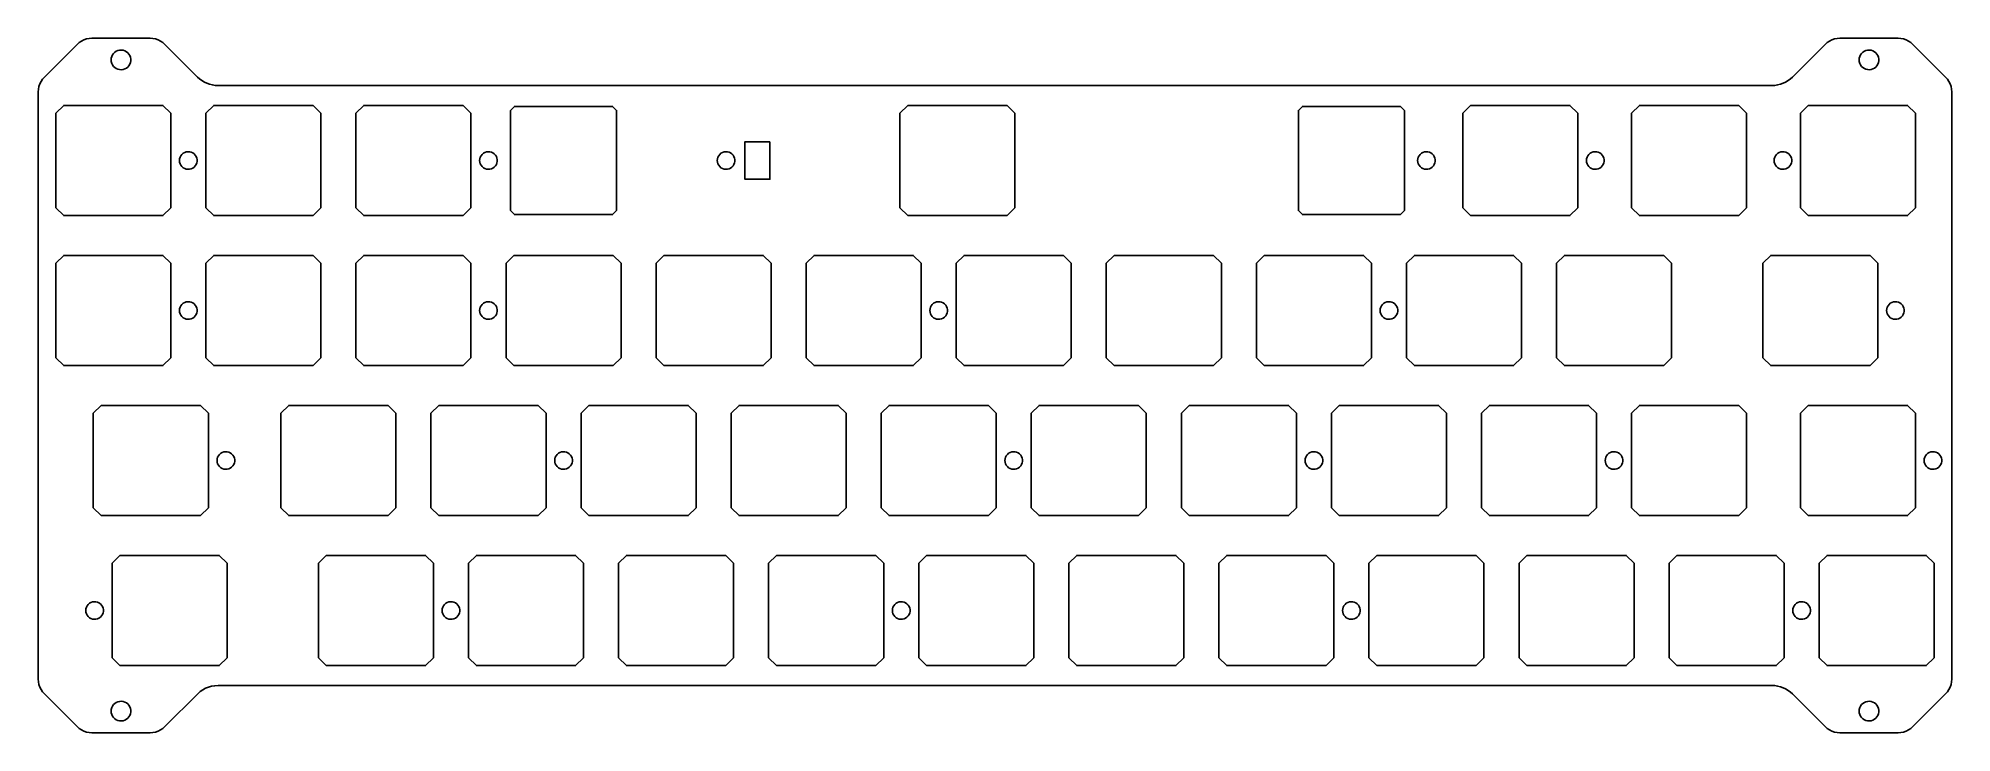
# Model space of a CAD drawing. Header units: millimetres. Extents: x -266 to -23, y 15 to 104.
import ezdxf

# ---------------------------------------------------------------- set-up
doc = ezdxf.new("R2010")
doc.units = ezdxf.units.MM
doc.layers.get('0').update_dxf_attribs({"linetype": 'CONTINUOUS'})

msp = doc.modelspace()

# ---------------------------------------------------------------- linework, layer by layer
for points in [[(-37.895962, 15.522401), (-37.552779, 15.454136), (-37.203622, 15.43125), (-29.833878, 15.43125), (-29.484721, 15.454137), (-29.141538, 15.522402), (-28.810202, 15.634876), (-28.49638, 15.789636), (-28.205443, 15.984032), (-27.942367, 16.214739), (-23.802239, 20.354867), (-23.571531, 20.617942), (-23.377135, 20.908879), (-23.222375, 21.222701), (-23.109901, 21.554038), (-23.041636, 21.897221), (-23.01875, 22.246378), (-23.01875, 96.816122), (-23.041637, 97.165279), (-23.109902, 97.508462), (-23.222376, 97.839798), (-23.377136, 98.15362), (-23.571532, 98.444557), (-23.802239, 98.707633), (-27.942367, 102.847761), (-28.205442, 103.078469), (-28.496379, 103.272865), (-28.810201, 103.427625), (-29.141538, 103.540099), (-29.484721, 103.608364), (-29.833878, 103.63125), (-37.203622, 103.63125), (-37.552778, 103.608362), (-37.895959, 103.540095), (-38.227293, 103.427618), (-38.541111, 103.272854), (-38.832043, 103.078452), (-39.095133, 102.847761), (-43.235261, 98.707633), (-43.502481, 98.465432), (-43.792154, 98.25059), (-44.101491, 98.065176), (-44.427513, 97.910976), (-44.767078, 97.789473), (-45.116918, 97.70184), (-45.473664, 97.648919), (-45.833878, 97.63125), (-243.091122, 97.63125), (-243.451337, 97.648939), (-243.808083, 97.701852), (-244.157924, 97.789479), (-244.497492, 97.910976), (-244.823515, 98.065173), (-245.132853, 98.250584), (-245.422527, 98.465425), (-245.689739, 98.707633), (-249.829867, 102.847761), (-250.092938, 103.078475), (-250.383873, 103.272875), (-250.697696, 103.427634), (-251.029034, 103.540105), (-251.372219, 103.608363), (-251.721378, 103.63125), (-259.091122, 103.63125), (-259.44028, 103.608363), (-259.783465, 103.5401), (-260.114804, 103.427629), (-260.428629, 103.272874), (-260.719571, 103.078483), (-260.982633, 102.847761), (-265.122761, 98.707633), (-265.353475, 98.444562), (-265.547875, 98.153627), (-265.702634, 97.839804), (-265.815105, 97.508466), (-265.883363, 97.165281), (-265.90625, 96.816122), (-265.90625, 22.246378), (-265.883363, 21.89722), (-265.8151, 21.554035), (-265.702629, 21.222696), (-265.547874, 20.908871), (-265.353483, 20.617929), (-265.122761, 20.354867), (-260.982633, 16.214739), (-260.719562, 15.984025), (-260.428627, 15.789625), (-260.114804, 15.634866), (-259.783466, 15.522395), (-259.440281, 15.454137), (-259.091122, 15.43125), (-251.721378, 15.43125), (-251.37222, 15.454137), (-251.029035, 15.5224), (-250.697696, 15.634871), (-250.383871, 15.789626), (-250.092929, 15.984017), (-249.829867, 16.214739), (-245.657711, 20.386895), (-245.352114, 20.653686), (-245.018978, 20.885175), (-244.662361, 21.078542), (-244.286607, 21.231434), (-243.896293, 21.341986), (-243.496173, 21.408853), (-243.091122, 21.43125), (-45.833878, 21.43125), (-45.473665, 21.413552), (-45.116922, 21.360633), (-44.767083, 21.273002), (-44.427518, 21.151503), (-44.101497, 20.997307), (-43.792159, 20.811898), (-43.502484, 20.597061), (-43.235261, 20.354867), (-39.095133, 16.214739), (-38.832058, 15.984031), (-38.541121, 15.789635), (-38.227299, 15.634875)], [(-255.128227, 99.66259), (-255.350297, 99.632509), (-255.57417, 99.642563), (-255.792649, 99.692429), (-255.998714, 99.780506), (-256.18574, 99.903961), (-256.347717, 100.058827), (-256.479439, 100.240126), (-256.576672, 100.442031), (-256.63629, 100.658054), (-256.656378, 100.88125), (-256.63629, 101.104446), (-256.576672, 101.320469), (-256.479439, 101.522374), (-256.347717, 101.703673), (-256.18574, 101.858539), (-255.998714, 101.981994), (-255.792649, 102.070071), (-255.57417, 102.119937), (-255.350297, 102.129991), (-255.128227, 102.09991), (-254.915097, 102.03066), (-254.717757, 101.924467), (-254.54255, 101.784744), (-254.395107, 101.615982), (-254.280167, 101.423605), (-254.201424, 101.213796), (-254.16141, 100.993299), (-254.16141, 100.769201), (-254.201424, 100.548704), (-254.280167, 100.338895), (-254.395107, 100.146518), (-254.54255, 99.977756), (-254.717757, 99.838033), (-254.915097, 99.73184)], [(-33.240727, 99.66259), (-33.462797, 99.632509), (-33.68667, 99.642563), (-33.905149, 99.692429), (-34.111214, 99.780506), (-34.29824, 99.903961), (-34.460217, 100.058827), (-34.591939, 100.240126), (-34.689172, 100.442031), (-34.74879, 100.658054), (-34.768878, 100.88125), (-34.74879, 101.104446), (-34.689172, 101.320469), (-34.591939, 101.522374), (-34.460217, 101.703673), (-34.29824, 101.858539), (-34.111214, 101.981994), (-33.905149, 102.070071), (-33.68667, 102.119937), (-33.462797, 102.129991), (-33.240727, 102.09991), (-33.027597, 102.03066), (-32.830257, 101.924467), (-32.65505, 101.784744), (-32.507607, 101.615982), (-32.392667, 101.423605), (-32.313924, 101.213796), (-32.27391, 100.993299), (-32.27391, 100.769201), (-32.313924, 100.548704), (-32.392667, 100.338895), (-32.507607, 100.146518), (-32.65505, 99.977756), (-32.830257, 99.838033), (-33.027597, 99.73184)], [(-249.08125, 82.10625), (-250.08125, 81.10625), (-262.68125, 81.10625), (-263.68125, 82.10625), (-263.68125, 94.10625), (-262.68125, 95.10625), (-250.08125, 95.10625), (-249.08125, 94.10625)], [(-230.03125, 82.10625), (-231.03125, 81.10625), (-243.63125, 81.10625), (-244.63125, 82.10625), (-244.63125, 94.10625), (-243.63125, 95.10625), (-231.03125, 95.10625), (-230.03125, 94.10625)], [(-210.98125, 82.10625), (-211.98125, 81.10625), (-224.58125, 81.10625), (-225.58125, 82.10625), (-225.58125, 94.10625), (-224.58125, 95.10625), (-211.98125, 95.10625), (-210.98125, 94.10625)], [(-192.5005, 81.74275), (-193.0005, 81.23575), (-205.4625, 81.23575), (-205.9625, 81.74275), (-205.9625, 94.46975), (-205.4555, 94.97675), (-193.0075, 94.97675), (-192.5005, 94.46975)], [(-141.925, 82.10625), (-142.925, 81.10625), (-155.525, 81.10625), (-156.525, 82.10625), (-156.525, 94.10625), (-155.525, 95.10625), (-142.925, 95.10625), (-141.925, 94.10625)], [(-92.4875, 81.74275), (-92.9945, 81.23575), (-105.4425, 81.23575), (-105.9495, 81.74275), (-105.9495, 94.46975), (-105.4425, 94.97675), (-92.9945, 94.97675), (-92.4875, 94.46975)], [(-70.4875, 82.10625), (-71.4875, 81.10625), (-84.0875, 81.10625), (-85.0875, 82.10625), (-85.0875, 94.10625), (-84.0875, 95.10625), (-71.4875, 95.10625), (-70.4875, 94.10625)], [(-49.05625, 82.10625), (-50.05625, 81.10625), (-62.65625, 81.10625), (-63.65625, 82.10625), (-63.65625, 94.10625), (-62.65625, 95.10625), (-50.05625, 95.10625), (-49.05625, 94.10625)], [(-27.625, 82.10625), (-28.625, 81.10625), (-41.225, 81.10625), (-42.225, 82.10625), (-42.225, 94.10625), (-41.225, 95.10625), (-28.625, 95.10625), (-27.625, 94.10625)], [(-173.0375, 90.4875), (-173.0375, 85.725), (-176.2125, 85.725), (-176.2125, 90.4875)], [(-246.696497, 86.995144), (-246.909662, 86.984989), (-247.120897, 87.01536), (-247.322567, 87.085159), (-247.507382, 87.191862), (-247.668665, 87.331614), (-247.800584, 87.499363), (-247.898373, 87.689047), (-247.958496, 87.893809), (-247.978782, 88.10625), (-247.958496, 88.318691), (-247.898373, 88.523453), (-247.800584, 88.713137), (-247.668665, 88.880886), (-247.507382, 89.020638), (-247.322567, 89.127341), (-247.120897, 89.19714), (-246.909662, 89.227511), (-246.696497, 89.217356), (-246.489106, 89.167044), (-246.294984, 89.078391), (-246.121148, 88.954603), (-245.97388, 88.800153), (-245.858504, 88.620624), (-245.779188, 88.422504), (-245.738801, 88.212953), (-245.738801, 87.999547), (-245.779188, 87.789996), (-245.858504, 87.591876), (-245.97388, 87.412347), (-246.121148, 87.257897), (-246.294984, 87.134109), (-246.489106, 87.045456)], [(-208.596497, 86.995144), (-208.809662, 86.984989), (-209.020897, 87.01536), (-209.222567, 87.085159), (-209.407382, 87.191862), (-209.568665, 87.331614), (-209.700584, 87.499363), (-209.798373, 87.689047), (-209.858496, 87.893809), (-209.878782, 88.10625), (-209.858496, 88.318691), (-209.798373, 88.523453), (-209.700584, 88.713137), (-209.568665, 88.880886), (-209.407382, 89.020638), (-209.222567, 89.127341), (-209.020897, 89.19714), (-208.809662, 89.227511), (-208.596497, 89.217356), (-208.389106, 89.167044), (-208.194984, 89.078391), (-208.021148, 88.954603), (-207.87388, 88.800153), (-207.758504, 88.620624), (-207.679188, 88.422504), (-207.638801, 88.212953), (-207.638801, 87.999547), (-207.679188, 87.789996), (-207.758504, 87.591876), (-207.87388, 87.412347), (-208.021148, 87.257897), (-208.194984, 87.134109), (-208.389106, 87.045456)], [(-178.433997, 86.995144), (-178.647162, 86.984989), (-178.858397, 87.01536), (-179.060067, 87.085159), (-179.244882, 87.191862), (-179.406165, 87.331614), (-179.538084, 87.499363), (-179.635873, 87.689047), (-179.695996, 87.893809), (-179.716282, 88.10625), (-179.695996, 88.318691), (-179.635873, 88.523453), (-179.538084, 88.713137), (-179.406165, 88.880886), (-179.244882, 89.020638), (-179.060067, 89.127341), (-178.858397, 89.19714), (-178.647162, 89.227511), (-178.433997, 89.217356), (-178.226606, 89.167044), (-178.032484, 89.078391), (-177.858648, 88.954603), (-177.71138, 88.800153), (-177.596004, 88.620624), (-177.516688, 88.422504), (-177.476301, 88.212953), (-177.476301, 87.999547), (-177.516688, 87.789996), (-177.596004, 87.591876), (-177.71138, 87.412347), (-177.858648, 87.257897), (-178.032484, 87.134109), (-178.226606, 87.045456)], [(-89.533997, 86.995144), (-89.747162, 86.984989), (-89.958397, 87.01536), (-90.160067, 87.085159), (-90.344882, 87.191862), (-90.506165, 87.331614), (-90.638084, 87.499363), (-90.735873, 87.689047), (-90.795996, 87.893809), (-90.816282, 88.10625), (-90.795996, 88.318691), (-90.735873, 88.523453), (-90.638084, 88.713137), (-90.506165, 88.880886), (-90.344882, 89.020638), (-90.160067, 89.127341), (-89.958397, 89.19714), (-89.747162, 89.227511), (-89.533997, 89.217356), (-89.326606, 89.167044), (-89.132484, 89.078391), (-88.958648, 88.954603), (-88.81138, 88.800153), (-88.696004, 88.620624), (-88.616688, 88.422504), (-88.576301, 88.212953), (-88.576301, 87.999547), (-88.616688, 87.789996), (-88.696004, 87.591876), (-88.81138, 87.412347), (-88.958648, 87.257897), (-89.132484, 87.134109), (-89.326606, 87.045456)], [(-68.102747, 86.995144), (-68.315912, 86.984989), (-68.527147, 87.01536), (-68.728817, 87.085159), (-68.913632, 87.191862), (-69.074915, 87.331614), (-69.206834, 87.499363), (-69.304623, 87.689047), (-69.364746, 87.893809), (-69.385032, 88.10625), (-69.364746, 88.318691), (-69.304623, 88.523453), (-69.206834, 88.713137), (-69.074915, 88.880886), (-68.913632, 89.020638), (-68.728817, 89.127341), (-68.527147, 89.19714), (-68.315912, 89.227511), (-68.102747, 89.217356), (-67.895356, 89.167044), (-67.701234, 89.078391), (-67.527398, 88.954603), (-67.38013, 88.800153), (-67.264754, 88.620624), (-67.185438, 88.422504), (-67.145051, 88.212953), (-67.145051, 87.999547), (-67.185438, 87.789996), (-67.264754, 87.591876), (-67.38013, 87.412347), (-67.527398, 87.257897), (-67.701234, 87.134109), (-67.895356, 87.045456)], [(-44.290247, 86.995144), (-44.503412, 86.984989), (-44.714647, 87.01536), (-44.916317, 87.085159), (-45.101132, 87.191862), (-45.262415, 87.331614), (-45.394334, 87.499363), (-45.492123, 87.689047), (-45.552246, 87.893809), (-45.572532, 88.10625), (-45.552246, 88.318691), (-45.492123, 88.523453), (-45.394334, 88.713137), (-45.262415, 88.880886), (-45.101132, 89.020638), (-44.916317, 89.127341), (-44.714647, 89.19714), (-44.503412, 89.227511), (-44.290247, 89.217356), (-44.082856, 89.167044), (-43.888734, 89.078391), (-43.714898, 88.954603), (-43.56763, 88.800153), (-43.452254, 88.620624), (-43.372938, 88.422504), (-43.332551, 88.212953), (-43.332551, 87.999547), (-43.372938, 87.789996), (-43.452254, 87.591876), (-43.56763, 87.412347), (-43.714898, 87.257897), (-43.888734, 87.134109), (-44.082856, 87.045456)], [(-249.08125, 63.05625), (-250.08125, 62.05625), (-262.68125, 62.05625), (-263.68125, 63.05625), (-263.68125, 75.05625), (-262.68125, 76.05625), (-250.08125, 76.05625), (-249.08125, 75.05625)], [(-230.03125, 63.05625), (-231.03125, 62.05625), (-243.63125, 62.05625), (-244.63125, 63.05625), (-244.63125, 75.05625), (-243.63125, 76.05625), (-231.03125, 76.05625), (-230.03125, 75.05625)], [(-210.98125, 63.05625), (-211.98125, 62.05625), (-224.58125, 62.05625), (-225.58125, 63.05625), (-225.58125, 75.05625), (-224.58125, 76.05625), (-211.98125, 76.05625), (-210.98125, 75.05625)], [(-191.93125, 63.05625), (-192.93125, 62.05625), (-205.53125, 62.05625), (-206.53125, 63.05625), (-206.53125, 75.05625), (-205.53125, 76.05625), (-192.93125, 76.05625), (-191.93125, 75.05625)], [(-172.88125, 63.05625), (-173.88125, 62.05625), (-186.48125, 62.05625), (-187.48125, 63.05625), (-187.48125, 75.05625), (-186.48125, 76.05625), (-173.88125, 76.05625), (-172.88125, 75.05625)], [(-153.83125, 63.05625), (-154.83125, 62.05625), (-167.43125, 62.05625), (-168.43125, 63.05625), (-168.43125, 75.05625), (-167.43125, 76.05625), (-154.83125, 76.05625), (-153.83125, 75.05625)], [(-134.78125, 63.05625), (-135.78125, 62.05625), (-148.38125, 62.05625), (-149.38125, 63.05625), (-149.38125, 75.05625), (-148.38125, 76.05625), (-135.78125, 76.05625), (-134.78125, 75.05625)], [(-115.73125, 63.05625), (-116.73125, 62.05625), (-129.33125, 62.05625), (-130.33125, 63.05625), (-130.33125, 75.05625), (-129.33125, 76.05625), (-116.73125, 76.05625), (-115.73125, 75.05625)], [(-96.68125, 63.05625), (-97.68125, 62.05625), (-110.28125, 62.05625), (-111.28125, 63.05625), (-111.28125, 75.05625), (-110.28125, 76.05625), (-97.68125, 76.05625), (-96.68125, 75.05625)], [(-77.63125, 63.05625), (-78.63125, 62.05625), (-91.23125, 62.05625), (-92.23125, 63.05625), (-92.23125, 75.05625), (-91.23125, 76.05625), (-78.63125, 76.05625), (-77.63125, 75.05625)], [(-58.58125, 63.05625), (-59.58125, 62.05625), (-72.18125, 62.05625), (-73.18125, 63.05625), (-73.18125, 75.05625), (-72.18125, 76.05625), (-59.58125, 76.05625), (-58.58125, 75.05625)], [(-32.3875, 63.05625), (-33.3875, 62.05625), (-45.9875, 62.05625), (-46.9875, 63.05625), (-46.9875, 75.05625), (-45.9875, 76.05625), (-33.3875, 76.05625), (-32.3875, 75.05625)], [(-246.696497, 67.945144), (-246.909662, 67.934989), (-247.120897, 67.96536), (-247.322567, 68.035159), (-247.507382, 68.141862), (-247.668665, 68.281614), (-247.800584, 68.449363), (-247.898373, 68.639047), (-247.958496, 68.843809), (-247.978782, 69.05625), (-247.958496, 69.268691), (-247.898373, 69.473453), (-247.800584, 69.663137), (-247.668665, 69.830886), (-247.507382, 69.970638), (-247.322567, 70.077341), (-247.120897, 70.14714), (-246.909662, 70.177511), (-246.696497, 70.167356), (-246.489106, 70.117044), (-246.294984, 70.028391), (-246.121148, 69.904603), (-245.97388, 69.750153), (-245.858504, 69.570624), (-245.779188, 69.372504), (-245.738801, 69.162953), (-245.738801, 68.949547), (-245.779188, 68.739996), (-245.858504, 68.541876), (-245.97388, 68.362347), (-246.121148, 68.207897), (-246.294984, 68.084109), (-246.489106, 67.995456)], [(-208.596497, 67.945144), (-208.809662, 67.934989), (-209.020897, 67.96536), (-209.222567, 68.035159), (-209.407382, 68.141862), (-209.568665, 68.281614), (-209.700584, 68.449363), (-209.798373, 68.639047), (-209.858496, 68.843809), (-209.878782, 69.05625), (-209.858496, 69.268691), (-209.798373, 69.473453), (-209.700584, 69.663137), (-209.568665, 69.830886), (-209.407382, 69.970638), (-209.222567, 70.077341), (-209.020897, 70.14714), (-208.809662, 70.177511), (-208.596497, 70.167356), (-208.389106, 70.117044), (-208.194984, 70.028391), (-208.021148, 69.904603), (-207.87388, 69.750153), (-207.758504, 69.570624), (-207.679188, 69.372504), (-207.638801, 69.162953), (-207.638801, 68.949547), (-207.679188, 68.739996), (-207.758504, 68.541876), (-207.87388, 68.362347), (-208.021148, 68.207897), (-208.194984, 68.084109), (-208.389106, 67.995456)], [(-151.446497, 67.945144), (-151.659662, 67.934989), (-151.870897, 67.96536), (-152.072567, 68.035159), (-152.257382, 68.141862), (-152.418665, 68.281614), (-152.550584, 68.449363), (-152.648373, 68.639047), (-152.708496, 68.843809), (-152.728782, 69.05625), (-152.708496, 69.268691), (-152.648373, 69.473453), (-152.550584, 69.663137), (-152.418665, 69.830886), (-152.257382, 69.970638), (-152.072567, 70.077341), (-151.870897, 70.14714), (-151.659662, 70.177511), (-151.446497, 70.167356), (-151.239106, 70.117044), (-151.044984, 70.028391), (-150.871148, 69.904603), (-150.72388, 69.750153), (-150.608504, 69.570624), (-150.529188, 69.372504), (-150.488801, 69.162953), (-150.488801, 68.949547), (-150.529188, 68.739996), (-150.608504, 68.541876), (-150.72388, 68.362347), (-150.871148, 68.207897), (-151.044984, 68.084109), (-151.239106, 67.995456)], [(-94.296497, 67.945144), (-94.509662, 67.934989), (-94.720897, 67.96536), (-94.922567, 68.035159), (-95.107382, 68.141862), (-95.268665, 68.281614), (-95.400584, 68.449363), (-95.498373, 68.639047), (-95.558496, 68.843809), (-95.578782, 69.05625), (-95.558496, 69.268691), (-95.498373, 69.473453), (-95.400584, 69.663137), (-95.268665, 69.830886), (-95.107382, 69.970638), (-94.922567, 70.077341), (-94.720897, 70.14714), (-94.509662, 70.177511), (-94.296497, 70.167356), (-94.089106, 70.117044), (-93.894984, 70.028391), (-93.721148, 69.904603), (-93.57388, 69.750153), (-93.458504, 69.570624), (-93.379188, 69.372504), (-93.338801, 69.162953), (-93.338801, 68.949547), (-93.379188, 68.739996), (-93.458504, 68.541876), (-93.57388, 68.362347), (-93.721148, 68.207897), (-93.894984, 68.084109), (-94.089106, 67.995456)], [(-30.002747, 67.945144), (-30.215912, 67.934989), (-30.427147, 67.96536), (-30.628817, 68.035159), (-30.813632, 68.141862), (-30.974915, 68.281614), (-31.106834, 68.449363), (-31.204623, 68.639047), (-31.264746, 68.843809), (-31.285032, 69.05625), (-31.264746, 69.268691), (-31.204623, 69.473453), (-31.106834, 69.663137), (-30.974915, 69.830886), (-30.813632, 69.970638), (-30.628817, 70.077341), (-30.427147, 70.14714), (-30.215912, 70.177511), (-30.002747, 70.167356), (-29.795356, 70.117044), (-29.601234, 70.028391), (-29.427398, 69.904603), (-29.28013, 69.750153), (-29.164754, 69.570624), (-29.085438, 69.372504), (-29.045051, 69.162953), (-29.045051, 68.949547), (-29.085438, 68.739996), (-29.164754, 68.541876), (-29.28013, 68.362347), (-29.427398, 68.207897), (-29.601234, 68.084109), (-29.795356, 67.995456)], [(-244.31875, 44.00625), (-245.31875, 43.00625), (-257.91875, 43.00625), (-258.91875, 44.00625), (-258.91875, 56.00625), (-257.91875, 57.00625), (-245.31875, 57.00625), (-244.31875, 56.00625)], [(-220.50625, 44.00625), (-221.50625, 43.00625), (-234.10625, 43.00625), (-235.10625, 44.00625), (-235.10625, 56.00625), (-234.10625, 57.00625), (-221.50625, 57.00625), (-220.50625, 56.00625)], [(-201.45625, 44.00625), (-202.45625, 43.00625), (-215.05625, 43.00625), (-216.05625, 44.00625), (-216.05625, 56.00625), (-215.05625, 57.00625), (-202.45625, 57.00625), (-201.45625, 56.00625)], [(-182.40625, 44.00625), (-183.40625, 43.00625), (-196.00625, 43.00625), (-197.00625, 44.00625), (-197.00625, 56.00625), (-196.00625, 57.00625), (-183.40625, 57.00625), (-182.40625, 56.00625)], [(-163.35625, 44.00625), (-164.35625, 43.00625), (-176.95625, 43.00625), (-177.95625, 44.00625), (-177.95625, 56.00625), (-176.95625, 57.00625), (-164.35625, 57.00625), (-163.35625, 56.00625)], [(-144.30625, 44.00625), (-145.30625, 43.00625), (-157.90625, 43.00625), (-158.90625, 44.00625), (-158.90625, 56.00625), (-157.90625, 57.00625), (-145.30625, 57.00625), (-144.30625, 56.00625)], [(-125.25625, 44.00625), (-126.25625, 43.00625), (-138.85625, 43.00625), (-139.85625, 44.00625), (-139.85625, 56.00625), (-138.85625, 57.00625), (-126.25625, 57.00625), (-125.25625, 56.00625)], [(-106.20625, 44.00625), (-107.20625, 43.00625), (-119.80625, 43.00625), (-120.80625, 44.00625), (-120.80625, 56.00625), (-119.80625, 57.00625), (-107.20625, 57.00625), (-106.20625, 56.00625)], [(-87.15625, 44.00625), (-88.15625, 43.00625), (-100.75625, 43.00625), (-101.75625, 44.00625), (-101.75625, 56.00625), (-100.75625, 57.00625), (-88.15625, 57.00625), (-87.15625, 56.00625)], [(-68.10625, 44.00625), (-69.10625, 43.00625), (-81.70625, 43.00625), (-82.70625, 44.00625), (-82.70625, 56.00625), (-81.70625, 57.00625), (-69.10625, 57.00625), (-68.10625, 56.00625)], [(-49.05625, 44.00625), (-50.05625, 43.00625), (-62.65625, 43.00625), (-63.65625, 44.00625), (-63.65625, 56.00625), (-62.65625, 57.00625), (-50.05625, 57.00625), (-49.05625, 56.00625)], [(-27.625, 44.00625), (-28.625, 43.00625), (-41.225, 43.00625), (-42.225, 44.00625), (-42.225, 56.00625), (-41.225, 57.00625), (-28.625, 57.00625), (-27.625, 56.00625)], [(-241.933997, 48.895144), (-242.147162, 48.884989), (-242.358397, 48.91536), (-242.560067, 48.985159), (-242.744882, 49.091862), (-242.906165, 49.231614), (-243.038084, 49.399363), (-243.135873, 49.589047), (-243.195996, 49.793809), (-243.216282, 50.00625), (-243.195996, 50.218691), (-243.135873, 50.423453), (-243.038084, 50.613137), (-242.906165, 50.780886), (-242.744882, 50.920638), (-242.560067, 51.027341), (-242.358397, 51.09714), (-242.147162, 51.127511), (-241.933997, 51.117356), (-241.726606, 51.067044), (-241.532484, 50.978391), (-241.358648, 50.854603), (-241.21138, 50.700153), (-241.096004, 50.520624), (-241.016688, 50.322504), (-240.976301, 50.112953), (-240.976301, 49.899547), (-241.016688, 49.689996), (-241.096004, 49.491876), (-241.21138, 49.312347), (-241.358648, 49.157897), (-241.532484, 49.034109), (-241.726606, 48.945456)], [(-199.071497, 48.895144), (-199.284662, 48.884989), (-199.495897, 48.91536), (-199.697567, 48.985159), (-199.882382, 49.091862), (-200.043665, 49.231614), (-200.175584, 49.399363), (-200.273373, 49.589047), (-200.333496, 49.793809), (-200.353782, 50.00625), (-200.333496, 50.218691), (-200.273373, 50.423453), (-200.175584, 50.613137), (-200.043665, 50.780886), (-199.882382, 50.920638), (-199.697567, 51.027341), (-199.495897, 51.09714), (-199.284662, 51.127511), (-199.071497, 51.117356), (-198.864106, 51.067044), (-198.669984, 50.978391), (-198.496148, 50.854603), (-198.34888, 50.700153), (-198.233504, 50.520624), (-198.154188, 50.322504), (-198.113801, 50.112953), (-198.113801, 49.899547), (-198.154188, 49.689996), (-198.233504, 49.491876), (-198.34888, 49.312347), (-198.496148, 49.157897), (-198.669984, 49.034109), (-198.864106, 48.945456)], [(-141.921497, 48.895144), (-142.134662, 48.884989), (-142.345897, 48.91536), (-142.547567, 48.985159), (-142.732382, 49.091862), (-142.893665, 49.231614), (-143.025584, 49.399363), (-143.123373, 49.589047), (-143.183496, 49.793809), (-143.203782, 50.00625), (-143.183496, 50.218691), (-143.123373, 50.423453), (-143.025584, 50.613137), (-142.893665, 50.780886), (-142.732382, 50.920638), (-142.547567, 51.027341), (-142.345897, 51.09714), (-142.134662, 51.127511), (-141.921497, 51.117356), (-141.714106, 51.067044), (-141.519984, 50.978391), (-141.346148, 50.854603), (-141.19888, 50.700153), (-141.083504, 50.520624), (-141.004188, 50.322504), (-140.963801, 50.112953), (-140.963801, 49.899547), (-141.004188, 49.689996), (-141.083504, 49.491876), (-141.19888, 49.312347), (-141.346148, 49.157897), (-141.519984, 49.034109), (-141.714106, 48.945456)], [(-103.821497, 48.895144), (-104.034662, 48.884989), (-104.245897, 48.91536), (-104.447567, 48.985159), (-104.632382, 49.091862), (-104.793665, 49.231614), (-104.925584, 49.399363), (-105.023373, 49.589047), (-105.083496, 49.793809), (-105.103782, 50.00625), (-105.083496, 50.218691), (-105.023373, 50.423453), (-104.925584, 50.613137), (-104.793665, 50.780886), (-104.632382, 50.920638), (-104.447567, 51.027341), (-104.245897, 51.09714), (-104.034662, 51.127511), (-103.821497, 51.117356), (-103.614106, 51.067044), (-103.419984, 50.978391), (-103.246148, 50.854603), (-103.09888, 50.700153), (-102.983504, 50.520624), (-102.904188, 50.322504), (-102.863801, 50.112953), (-102.863801, 49.899547), (-102.904188, 49.689996), (-102.983504, 49.491876), (-103.09888, 49.312347), (-103.246148, 49.157897), (-103.419984, 49.034109), (-103.614106, 48.945456)], [(-65.721497, 48.895144), (-65.934662, 48.884989), (-66.145897, 48.91536), (-66.347567, 48.985159), (-66.532382, 49.091862), (-66.693665, 49.231614), (-66.825584, 49.399363), (-66.923373, 49.589047), (-66.983496, 49.793809), (-67.003782, 50.00625), (-66.983496, 50.218691), (-66.923373, 50.423453), (-66.825584, 50.613137), (-66.693665, 50.780886), (-66.532382, 50.920638), (-66.347567, 51.027341), (-66.145897, 51.09714), (-65.934662, 51.127511), (-65.721497, 51.117356), (-65.514106, 51.067044), (-65.319984, 50.978391), (-65.146148, 50.854603), (-64.99888, 50.700153), (-64.883504, 50.520624), (-64.804188, 50.322504), (-64.763801, 50.112953), (-64.763801, 49.899547), (-64.804188, 49.689996), (-64.883504, 49.491876), (-64.99888, 49.312347), (-65.146148, 49.157897), (-65.319984, 49.034109), (-65.514106, 48.945456)], [(-25.240247, 48.895144), (-25.453412, 48.884989), (-25.664647, 48.91536), (-25.866317, 48.985159), (-26.051132, 49.091862), (-26.212415, 49.231614), (-26.344334, 49.399363), (-26.442123, 49.589047), (-26.502246, 49.793809), (-26.522532, 50.00625), (-26.502246, 50.218691), (-26.442123, 50.423453), (-26.344334, 50.613137), (-26.212415, 50.780886), (-26.051132, 50.920638), (-25.866317, 51.027341), (-25.664647, 51.09714), (-25.453412, 51.127511), (-25.240247, 51.117356), (-25.032856, 51.067044), (-24.838734, 50.978391), (-24.664898, 50.854603), (-24.51763, 50.700153), (-24.402254, 50.520624), (-24.322938, 50.322504), (-24.282551, 50.112953), (-24.282551, 49.899547), (-24.322938, 49.689996), (-24.402254, 49.491876), (-24.51763, 49.312347), (-24.664898, 49.157897), (-24.838734, 49.034109), (-25.032856, 48.945456)], [(-241.9375, 24.95625), (-242.9375, 23.95625), (-255.5375, 23.95625), (-256.5375, 24.95625), (-256.5375, 36.95625), (-255.5375, 37.95625), (-242.9375, 37.95625), (-241.9375, 36.95625)], [(-215.74375, 24.95625), (-216.74375, 23.95625), (-229.34375, 23.95625), (-230.34375, 24.95625), (-230.34375, 36.95625), (-229.34375, 37.95625), (-216.74375, 37.95625), (-215.74375, 36.95625)], [(-196.69375, 24.95625), (-197.69375, 23.95625), (-210.29375, 23.95625), (-211.29375, 24.95625), (-211.29375, 36.95625), (-210.29375, 37.95625), (-197.69375, 37.95625), (-196.69375, 36.95625)], [(-177.64375, 24.95625), (-178.64375, 23.95625), (-191.24375, 23.95625), (-192.24375, 24.95625), (-192.24375, 36.95625), (-191.24375, 37.95625), (-178.64375, 37.95625), (-177.64375, 36.95625)], [(-158.59375, 24.95625), (-159.59375, 23.95625), (-172.19375, 23.95625), (-173.19375, 24.95625), (-173.19375, 36.95625), (-172.19375, 37.95625), (-159.59375, 37.95625), (-158.59375, 36.95625)], [(-139.54375, 24.95625), (-140.54375, 23.95625), (-153.14375, 23.95625), (-154.14375, 24.95625), (-154.14375, 36.95625), (-153.14375, 37.95625), (-140.54375, 37.95625), (-139.54375, 36.95625)], [(-120.49375, 24.95625), (-121.49375, 23.95625), (-134.09375, 23.95625), (-135.09375, 24.95625), (-135.09375, 36.95625), (-134.09375, 37.95625), (-121.49375, 37.95625), (-120.49375, 36.95625)], [(-101.44375, 24.95625), (-102.44375, 23.95625), (-115.04375, 23.95625), (-116.04375, 24.95625), (-116.04375, 36.95625), (-115.04375, 37.95625), (-102.44375, 37.95625), (-101.44375, 36.95625)], [(-82.39375, 24.95625), (-83.39375, 23.95625), (-95.99375, 23.95625), (-96.99375, 24.95625), (-96.99375, 36.95625), (-95.99375, 37.95625), (-83.39375, 37.95625), (-82.39375, 36.95625)], [(-63.34375, 24.95625), (-64.34375, 23.95625), (-76.94375, 23.95625), (-77.94375, 24.95625), (-77.94375, 36.95625), (-76.94375, 37.95625), (-64.34375, 37.95625), (-63.34375, 36.95625)], [(-44.29375, 24.95625), (-45.29375, 23.95625), (-57.89375, 23.95625), (-58.89375, 24.95625), (-58.89375, 36.95625), (-57.89375, 37.95625), (-45.29375, 37.95625), (-44.29375, 36.95625)], [(-25.24375, 24.95625), (-26.24375, 23.95625), (-38.84375, 23.95625), (-39.84375, 24.95625), (-39.84375, 36.95625), (-38.84375, 37.95625), (-26.24375, 37.95625), (-25.24375, 36.95625)], [(-258.602747, 29.845144), (-258.815912, 29.834989), (-259.027147, 29.86536), (-259.228817, 29.935159), (-259.413632, 30.041862), (-259.574915, 30.181614), (-259.706834, 30.349363), (-259.804623, 30.539047), (-259.864746, 30.743809), (-259.885032, 30.95625), (-259.864746, 31.168691), (-259.804623, 31.373453), (-259.706834, 31.563137), (-259.574915, 31.730886), (-259.413632, 31.870638), (-259.228817, 31.977341), (-259.027147, 32.04714), (-258.815912, 32.077511), (-258.602747, 32.067356), (-258.395356, 32.017044), (-258.201234, 31.928391), (-258.027398, 31.804603), (-257.88013, 31.650153), (-257.764754, 31.470624), (-257.685438, 31.272504), (-257.645051, 31.062953), (-257.645051, 30.849547), (-257.685438, 30.639996), (-257.764754, 30.441876), (-257.88013, 30.262347), (-258.027398, 30.107897), (-258.201234, 29.984109), (-258.395356, 29.895456)], [(-213.358997, 29.845144), (-213.572162, 29.834989), (-213.783397, 29.86536), (-213.985067, 29.935159), (-214.169882, 30.041862), (-214.331165, 30.181614), (-214.463084, 30.349363), (-214.560873, 30.539047), (-214.620996, 30.743809), (-214.641282, 30.95625), (-214.620996, 31.168691), (-214.560873, 31.373453), (-214.463084, 31.563137), (-214.331165, 31.730886), (-214.169882, 31.870638), (-213.985067, 31.977341), (-213.783397, 32.04714), (-213.572162, 32.077511), (-213.358997, 32.067356), (-213.151606, 32.017044), (-212.957484, 31.928391), (-212.783648, 31.804603), (-212.63638, 31.650153), (-212.521004, 31.470624), (-212.441688, 31.272504), (-212.401301, 31.062953), (-212.401301, 30.849547), (-212.441688, 30.639996), (-212.521004, 30.441876), (-212.63638, 30.262347), (-212.783648, 30.107897), (-212.957484, 29.984109), (-213.151606, 29.895456)], [(-156.208997, 29.845144), (-156.422162, 29.834989), (-156.633397, 29.86536), (-156.835067, 29.935159), (-157.019882, 30.041862), (-157.181165, 30.181614), (-157.313084, 30.349363), (-157.410873, 30.539047), (-157.470996, 30.743809), (-157.491282, 30.95625), (-157.470996, 31.168691), (-157.410873, 31.373453), (-157.313084, 31.563137), (-157.181165, 31.730886), (-157.019882, 31.870638), (-156.835067, 31.977341), (-156.633397, 32.04714), (-156.422162, 32.077511), (-156.208997, 32.067356), (-156.001606, 32.017044), (-155.807484, 31.928391), (-155.633648, 31.804603), (-155.48638, 31.650153), (-155.371004, 31.470624), (-155.291688, 31.272504), (-155.251301, 31.062953), (-155.251301, 30.849547), (-155.291688, 30.639996), (-155.371004, 30.441876), (-155.48638, 30.262347), (-155.633648, 30.107897), (-155.807484, 29.984109), (-156.001606, 29.895456)], [(-99.058997, 29.845144), (-99.272162, 29.834989), (-99.483397, 29.86536), (-99.685067, 29.935159), (-99.869882, 30.041862), (-100.031165, 30.181614), (-100.163084, 30.349363), (-100.260873, 30.539047), (-100.320996, 30.743809), (-100.341282, 30.95625), (-100.320996, 31.168691), (-100.260873, 31.373453), (-100.163084, 31.563137), (-100.031165, 31.730886), (-99.869882, 31.870638), (-99.685067, 31.977341), (-99.483397, 32.04714), (-99.272162, 32.077511), (-99.058997, 32.067356), (-98.851606, 32.017044), (-98.657484, 31.928391), (-98.483648, 31.804603), (-98.33638, 31.650153), (-98.221004, 31.470624), (-98.141688, 31.272504), (-98.101301, 31.062953), (-98.101301, 30.849547), (-98.141688, 30.639996), (-98.221004, 30.441876), (-98.33638, 30.262347), (-98.483648, 30.107897), (-98.657484, 29.984109), (-98.851606, 29.895456)], [(-41.908997, 29.845144), (-42.122162, 29.834989), (-42.333397, 29.86536), (-42.535067, 29.935159), (-42.719882, 30.041862), (-42.881165, 30.181614), (-43.013084, 30.349363), (-43.110873, 30.539047), (-43.170996, 30.743809), (-43.191282, 30.95625), (-43.170996, 31.168691), (-43.110873, 31.373453), (-43.013084, 31.563137), (-42.881165, 31.730886), (-42.719882, 31.870638), (-42.535067, 31.977341), (-42.333397, 32.04714), (-42.122162, 32.077511), (-41.908997, 32.067356), (-41.701606, 32.017044), (-41.507484, 31.928391), (-41.333648, 31.804603), (-41.18638, 31.650153), (-41.071004, 31.470624), (-40.991688, 31.272504), (-40.951301, 31.062953), (-40.951301, 30.849547), (-40.991688, 30.639996), (-41.071004, 30.441876), (-41.18638, 30.262347), (-41.333648, 30.107897), (-41.507484, 29.984109), (-41.701606, 29.895456)], [(-255.127971, 16.96259), (-255.350041, 16.932509), (-255.573914, 16.942563), (-255.792393, 16.992429), (-255.998458, 17.080506), (-256.185484, 17.203961), (-256.347461, 17.358827), (-256.479183, 17.540126), (-256.576416, 17.742031), (-256.636034, 17.958054), (-256.656122, 18.18125), (-256.636034, 18.404446), (-256.576416, 18.620469), (-256.479183, 18.822374), (-256.347461, 19.003673), (-256.185484, 19.158539), (-255.998458, 19.281994), (-255.792393, 19.370071), (-255.573914, 19.419937), (-255.350041, 19.429991), (-255.127971, 19.39991), (-254.914841, 19.33066), (-254.717501, 19.224467), (-254.542294, 19.084744), (-254.394851, 18.915982), (-254.279911, 18.723605), (-254.201168, 18.513796), (-254.161154, 18.293299), (-254.161154, 18.069201), (-254.201168, 17.848704), (-254.279911, 17.638895), (-254.394851, 17.446518), (-254.542294, 17.277756), (-254.717501, 17.138033), (-254.914841, 17.03184)], [(-33.240471, 16.96259), (-33.462541, 16.932509), (-33.686414, 16.942563), (-33.904893, 16.992429), (-34.110958, 17.080506), (-34.297984, 17.203961), (-34.459961, 17.358827), (-34.591683, 17.540126), (-34.688916, 17.742031), (-34.748534, 17.958054), (-34.768622, 18.18125), (-34.748534, 18.404446), (-34.688916, 18.620469), (-34.591683, 18.822374), (-34.459961, 19.003673), (-34.297984, 19.158539), (-34.110958, 19.281994), (-33.904893, 19.370071), (-33.686414, 19.419937), (-33.462541, 19.429991), (-33.240471, 19.39991), (-33.027341, 19.33066), (-32.830001, 19.224467), (-32.654794, 19.084744), (-32.507351, 18.915982), (-32.392411, 18.723605), (-32.313668, 18.513796), (-32.273654, 18.293299), (-32.273654, 18.069201), (-32.313668, 17.848704), (-32.392411, 17.638895), (-32.507351, 17.446518), (-32.654794, 17.277756), (-32.830001, 17.138033), (-33.027341, 17.03184)]]:
    msp.add_lwpolyline(points, close=True)

doc.saveas('drawing.dxf')
